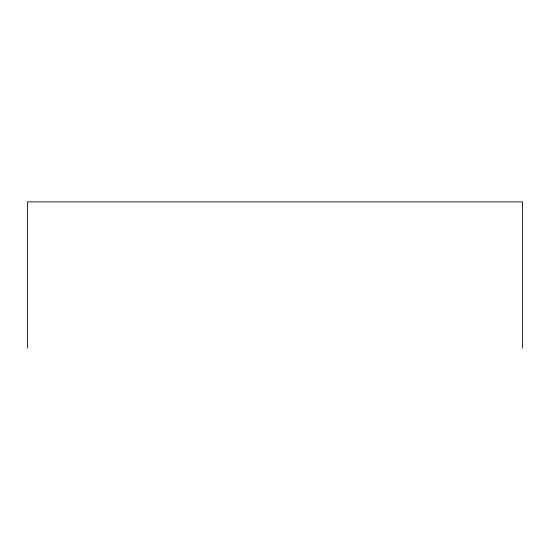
<?xml version="1.0" encoding="UTF-8"?>
<svg xmlns="http://www.w3.org/2000/svg" width="550" height="550" viewBox="0 0 550 550"><rect width="100%" height="100%" fill="white"/><g stroke="black" fill="none" stroke-linecap="round" stroke-linejoin="round"><path stroke-width="0.82" d="M522.5 348.123L522.5 201.877L27.5 201.877L27.5 348.123"/></g></svg>
